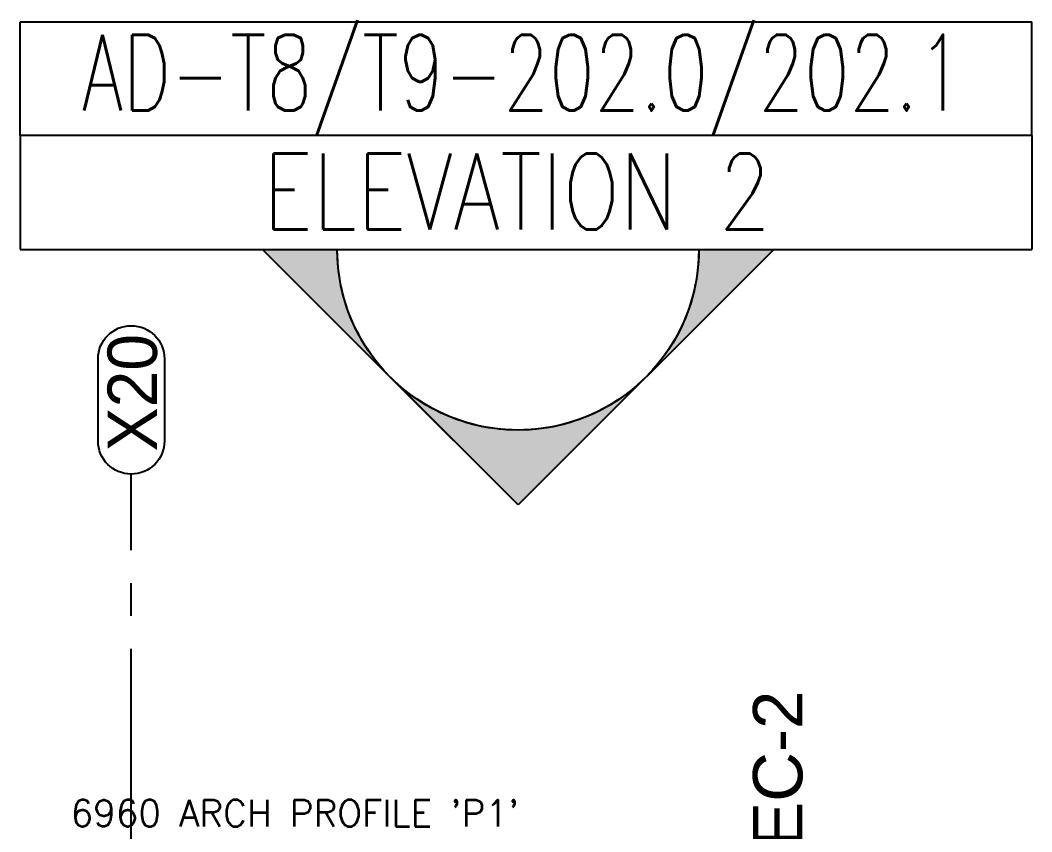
# Model space of a CAD drawing. Header units: millimetres. Extents: x 1135099 to 1230264, y -5736945 to -5695799.
# Drawn here: x 1204545 to 1208382, y -5699657 to -5696577 of the extents above; entities that cross this region are included whole.
import ezdxf

# ---------------------------------------------------------------- set-up
doc = ezdxf.new("R2010")
doc.units = ezdxf.units.MM
doc.header["$LTSCALE"] = 1000
doc.header["$MEASUREMENT"] = 0
for name, pattern in [('$2$AUDIT_D_120904163729-0', [0]), ('$5$HIDDEN', [0.375, 0.25, -0.125]), ('AUDIT_D_120904163729-0', [0]), ('T8_PROFILE SECTIONS$0$PHANTOM2', [1.25, 0.625, -0.125, 0.125, -0.125, 0.125, -0.125]), ('T8_REFUGE COLUMNS$0$AUDIT_D_120904163729-0', [0]), ('T8_REFUGE COLUMNS$0$CENTER2', [1.125, 0.75, -0.125, 0.125, -0.125])]:
    doc.linetypes.add(name, pattern=pattern)
doc.layers.get('0').update_dxf_attribs({"linetype": 'AUDIT_D_120904163729-0'})
for name, color, linetype in [('$1$A-DIM', 1, '$2$AUDIT_D_120904163729-0'), ('T8(T9 IS SIMILAR) - DIMENSION & TEXTING$0$T8_REFUGE COLUMNS$0$a-section line', 92, 'Continuous'), ('T8_PROFILE SECTIONS$0$A-PROFILE SECTIONS', 81, 'T8_PROFILE SECTIONS$0$PHANTOM2'), ('T8_REFUGE COLUMNS$0$A-CENTERLINE', 193, 'T8_REFUGE COLUMNS$0$CENTER2'), ('T8_REFUGE COLUMNS$0$A-COLUMN GRID NUMBERING', 4, 'T8_REFUGE COLUMNS$0$AUDIT_D_120904163729-0'), ('T8_TYPICAL COLUMNS$0$A-RCC COLS', 3, 'Continuous')]:
    doc.layers.add(name, color=color, linetype=linetype)
doc.layers.add('T8(T9 IS SIMILAR)$0$D&W', color=8, linetype='Continuous', lineweight=25)
doc.styles.add('$6$Romans 1', font='romans.shx', dxfattribs={"height": 100})
doc.styles.add('T8(T9 IS SIMILAR) - DIMENSION & TEXTING$0$T8_REFUGE COLUMNS$0$TEXT1', font='simplex.shx', dxfattribs={"width": 0.8})
doc.styles.add('T8_PROFILE SECTIONS$0$arial', font='sanss___.ttf')
doc.styles.add('T8_REFUGE COLUMNS$0$STANDARD', font='GOTHIC.TTF')
doc.dimstyles.new('$2$ALPINE S', dxfattribs={"dimscale": 0, "dimtxt": 100, "dimasz": 75, "dimexe": 0, "dimexo": 0, "dimgap": 75, "dimtad": 1, "dimdec": 0, "dimzin": 0, "dimdsep": 46, "dimtxsty": '$6$Romans 1', "dimblk": '$6$_ArchTick', "dimcen": 0.09, "dimclrd": 256, "dimclre": 256, "dimclrt": 7, "dimadec": 0, "dimazin": 0, "dimtfac": 1, "dimtdec": 0, "dimtofl": 0, "dimtmove": 1, "dimatfit": 0, "dimldrblk": '$2$_Open90', "dimfxl": 1, "dimtolj": 1, "dimtzin": 0, "dimarcsym": 0})

# ---------------------------------------------------------------- blocks, each defined once
blk = doc.blocks.new('T8(T9 IS SIMILAR) - DIMENSION & TEXTING')
at = {"layer": 'T8(T9 IS SIMILAR) - DIMENSION & TEXTING$0$T8_REFUGE COLUMNS$0$a-section line', "extrusion": (6.49692e-15, 1.108e-09, 1)}
h = blk.add_hatch(color=8, dxfattribs=at)
edge = h.paths.add_edge_path()
edge.add_line((1207118.9, -5697446.6), (1207402.9, -5697446.6))
edge.add_line((1207402.9, -5697446.6), (1206433.1, -5698416.4))
edge.add_line((1206433.1, -5698416.4), (1205463.2, -5697446.6))
edge.add_line((1205463.2, -5697446.6), (1205747.3, -5697446.6))
edge.add_ellipse((1206433.1, -5697446.6), major_axis=(-484.9, -484.9), ratio=1, start_angle=315, end_angle=495)
at = {"layer": 'T8(T9 IS SIMILAR) - DIMENSION & TEXTING$0$T8_REFUGE COLUMNS$0$a-section line', "linetype": 'Continuous'}
for p, q in [((1204544.6, -5697014.6, 0), (1204544.6, -5696582.6, 0)), ((1204544.6, -5696582.6, 0), (1208381.7, -5696582.6, 0)), ((1205463.2, -5696582.6, 0), (1205747.3, -5696582.6, 0)), ((1207118.9, -5696582.6, 0), (1207402.9, -5696582.6, 0)), ((1208381.7, -5697014.6, 0), (1208381.7, -5696582.6, 0)), ((1208381.7, -5697014.6, 0), (1204544.6, -5697014.6, 0)), ((1208381.7, -5697014.6, 0), (1204544.6, -5697014.6, 0)), ((1204544.6, -5697014.6, 0), (1204544.6, -5697446.6, 0)), ((1208381.7, -5697014.6, 0), (1208381.7, -5697446.6, 0)), ((1204544.6, -5697446.6, 0), (1208381.7, -5697446.6, 0)), ((1206433.1, -5698416.4, 0), (1205463.2, -5697446.6, 0)), ((1207402.9, -5697446.6, 0), (1206433.1, -5698416.4, 0))]:
    blk.add_line(p, q, dxfattribs=at)
at = {"layer": 'T8(T9 IS SIMILAR) - DIMENSION & TEXTING$0$T8_REFUGE COLUMNS$0$a-section line'}
for p, q in [((1206433.1, -5698416.4, 0), (1205948.1, -5697931.5, 0)), ((1206918, -5697931.5, 0), (1206433.1, -5698416.4, 0))]:
    blk.add_line(p, q, dxfattribs=at)
at = {"layer": 'T8(T9 IS SIMILAR) - DIMENSION & TEXTING$0$T8_REFUGE COLUMNS$0$a-section line', "extrusion": (-6.49698e-15, -1.108e-09, -1)}
blk.add_ellipse((1206433.1, -5697446.6, 0), major_axis=(-484.9, -484.9, 0), ratio=1, start_param=3.926991, end_param=7.068583, dxfattribs=at)
at = {"layer": 'T8(T9 IS SIMILAR) - DIMENSION & TEXTING$0$T8_REFUGE COLUMNS$0$a-section line', "linetype": 'Continuous', "extrusion": (-6.49695e-15, -1.108e-09, -1)}
blk.add_ellipse((1206433.1, -5697446.6, 0), major_axis=(484.9, -484.9, 0), ratio=1, start_param=5.497787, end_param=8.63938, dxfattribs=at)
at = {"layer": 'T8(T9 IS SIMILAR) - DIMENSION & TEXTING$0$T8_REFUGE COLUMNS$0$a-section line', "extrusion": (-6.49693e-15, -1.108e-09, -1)}
blk.add_ellipse((1206433.1, -5697446.6, 0), major_axis=(-484.9, -484.9, 0), ratio=1, start_param=-1.570796, end_param=0, dxfattribs=at)
at = {"layer": 'T8(T9 IS SIMILAR) - DIMENSION & TEXTING$0$T8_REFUGE COLUMNS$0$a-section line', "extrusion": (-6.49687e-15, 1.108e-09, 1), "char_height": 288, "width": 3463.414, "attachment_point": 5, "text_direction": (1, 0, 0), "style": 'T8(T9 IS SIMILAR) - DIMENSION & TEXTING$0$T8_REFUGE COLUMNS$0$TEXT1'}
for s, insert in [('{\\W0.7;AD-T8/T9-202.0/202.1}', (1206450.9, -5696824, 0)), ('ELEVATION 2', (1206429.1, -5697227.2, 0))]:
    blk.add_mtext(s, dxfattribs=dict(at, insert=insert))
blk = doc.blocks.new('T8_REFUGE COLUMNS')
at = {"layer": 'T8_REFUGE COLUMNS$0$A-CENTERLINE'}
blk.add_line((1204967.1, -5719963), (1204967.1, -5698299.6), dxfattribs=at)
at = {"layer": 'T8_REFUGE COLUMNS$0$A-COLUMN GRID NUMBERING', "linetype": 'ByBlock'}
blk.add_lwpolyline([(1205092.9, -5698173.8, -1), (1204841.2, -5698173.8), (1204841.2, -5697862.2, -1), (1205092.9, -5697862.2)], format="xyb", close=True, dxfattribs=at)
at = {"layer": 'T8_REFUGE COLUMNS$0$A-COLUMN GRID NUMBERING', "linetype": 'ByBlock', "insert": (1204877.2, -5698213.9), "char_height": 187.5, "attachment_point": 1, "rotation": 90, "style": 'T8_REFUGE COLUMNS$0$STANDARD'}
blk.add_mtext_dynamic_manual_height_columns('X20', width=444.685, gutter_width=500, heights=[0], dxfattribs=at)
blk = doc.blocks.new('T8_TYPICAL COLUMNS')
at = {"layer": 'T8_TYPICAL COLUMNS$0$A-RCC COLS', "linetype": 'ByBlock'}
blk.add_blockref('T8_REFUGE COLUMNS', (0, 0), dxfattribs=at)
blk = doc.blocks.new('T8(T9 IS SIMILAR)')
at = {"layer": 'T8(T9 IS SIMILAR)$0$D&W', "linetype": 'ByBlock'}
blk.add_blockref('T8_TYPICAL COLUMNS', (0, 0), dxfattribs=at)
blk = doc.blocks.new('PROFILE SECTION LINE T9')
at = {"layer": 'T8_PROFILE SECTIONS$0$A-PROFILE SECTIONS', "linetype": 'ByBlock', "insert": (21797.5, 11723.2, 0), "char_height": 187.5, "attachment_point": 7, "rotation": 90, "style": 'T8_PROFILE SECTIONS$0$arial'}
blk.add_mtext_dynamic_manual_height_columns('SEC-2', width=301.334, gutter_width=500, heights=[0], dxfattribs=at)
blk = doc.blocks.new('$6$_ArchTick')
at = {"color": 0, "linetype": 'ByBlock', "const_width": 0.15}
blk.add_lwpolyline([(-0.5, -0.5), (0.5, 0.5)], dxfattribs=at)
blk = doc.blocks.new('*D138')
at = {"layer": '$1$A-DIM', "linetype": '$5$HIDDEN', "lineweight": -2, "transparency": 16777216}
for p, q in [((17960.2, 18394.1), (17960.2, 19079.2)), ((24920.2, 18394.1), (24920.2, 19079.2))]:
    blk.add_line(p, q, dxfattribs=at)
at = {"layer": '$1$A-DIM', "lineweight": -2, "transparency": 16777216}
blk.add_line((17960.2, 19079.2), (24920.2, 19079.2), dxfattribs=at)
at = {"layer": '$1$A-DIM', "linetype": 'ByBlock', "lineweight": -2, "transparency": 16777216, "xscale": 75, "yscale": 75, "zscale": 75, "rotation": 180}
blk.add_blockref('$6$_ArchTick', (17960.2, 19079.2), dxfattribs=at)
at = {"layer": '$1$A-DIM', "linetype": 'ByBlock', "lineweight": -2, "transparency": 16777216, "xscale": 75, "yscale": 75, "zscale": 75}
blk.add_blockref('$6$_ArchTick', (24920.2, 19079.2), dxfattribs=at)
at = {"layer": '$1$A-DIM', "color": 7, "linetype": 'ByBlock', "transparency": 16777216, "insert": (20755.7, 19213.7), "char_height": 100, "attachment_point": 5, "style": '$6$Romans 1'}
blk.add_mtext("\\A1;6960 ARCH PROFILE 'P1'", dxfattribs=at)
blk = doc.blocks.new('$2$_Open90')
at = {"color": 0, "linetype": 'ByBlock', "lineweight": -2}
for p, q in [((0, 0), (-1, 0)), ((-0.5, 0.5), (0, 0)), ((0, 0), (-0.5, -0.5))]:
    blk.add_line(p, q, dxfattribs=at)
blk = doc.blocks.new('2ndflproj')
at = {"layer": '$1$A-DIM', "linetype": 'ByBlock'}
dim = blk.add_linear_dim(base=(24920.2, 19079.2), p1=(17960.2, 18394.1), p2=(24920.2, 18394.1), text="<> ARCH PROFILE 'P1'", dimstyle='$2$ALPINE S', override={"dimscale": 1, "dimfxl": 5, "dimarcsym": 1}, dxfattribs=at)
dim.commit()
dim.dimension.update_dxf_attribs({"geometry": '*D138', "text_midpoint": (20755.7, 19079.2), "dimtype": 128})

msp = doc.modelspace()

# ---------------------------------------------------------------- block references
at = {"linetype": 'ByBlock'}
msp.add_blockref('T8(T9 IS SIMILAR)', (-1.4, 0.2, -0.6), dxfattribs=at)

# ---------------------------------------------------------------- next in the draw order: block references
at = {"layer": 'T8_PROFILE SECTIONS$0$A-PROFILE SECTIONS', "linetype": 'ByBlock'}
msp.add_blockref('PROFILE SECTION LINE T9', (1185716.8, -5711615.6, -0.7), dxfattribs=at)

# ---------------------------------------------------------------- next in the draw order: block references
at = {"linetype": 'ByBlock'}
msp.add_blockref('T8(T9 IS SIMILAR) - DIMENSION & TEXTING', (0, 0), dxfattribs=at)

# ---------------------------------------------------------------- next in the draw order: block references
msp.add_blockref('2ndflproj', (1184830.7, -5718799.7, -0.6), dxfattribs=at)

doc.saveas('drawing.dxf')
